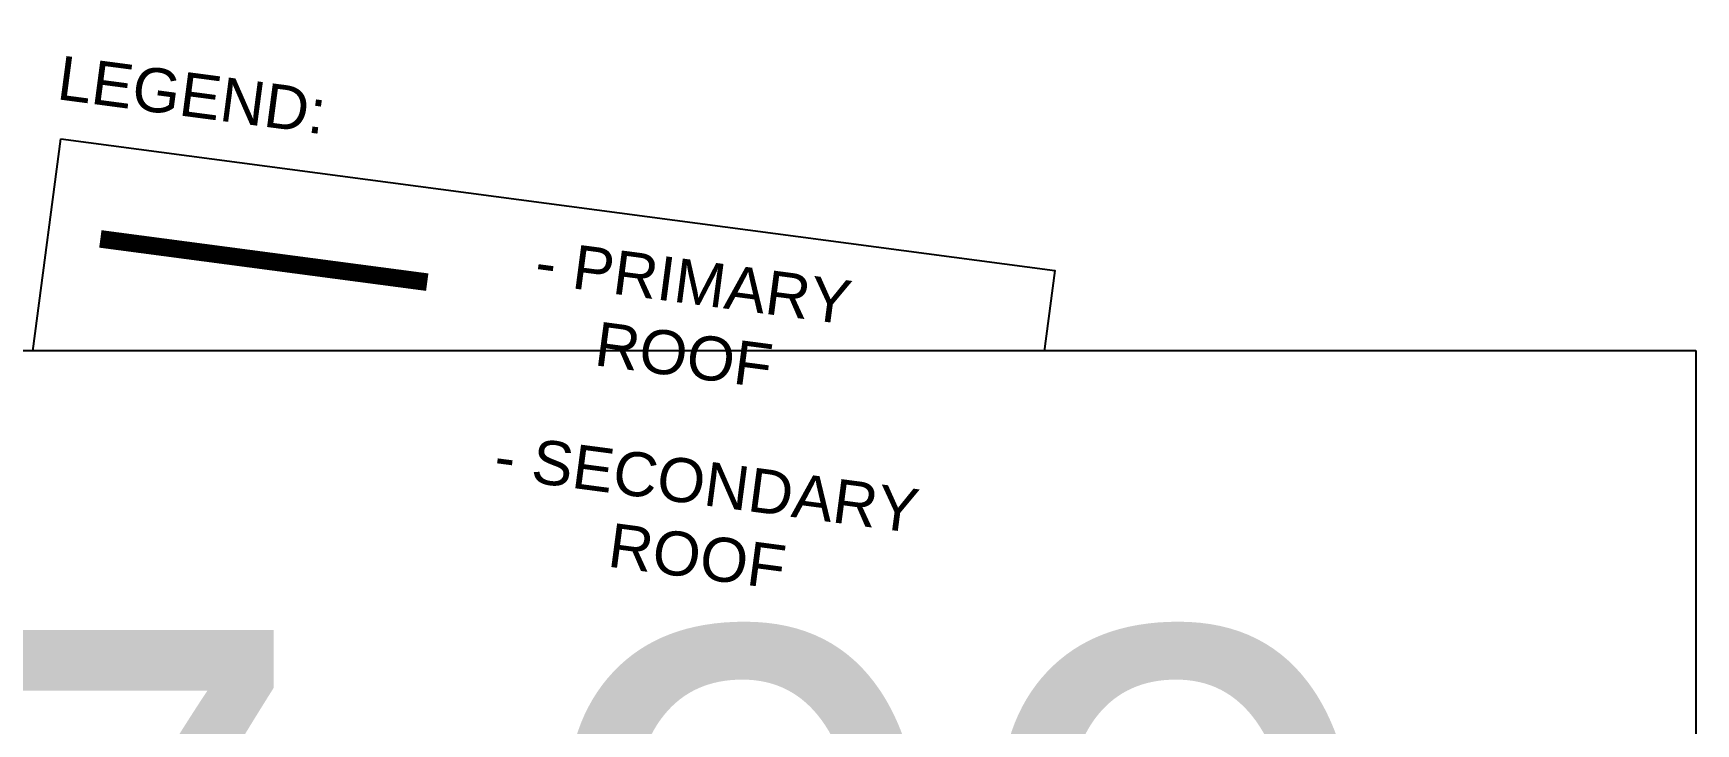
# Model space of a CAD drawing. Header units: millimetres. Extents: x -179928 to 528275, y -469666 to 511935.
# Drawn here: x 113099 to 116880, y 85678 to 87247 of the extents above; entities that cross this region are included whole.
import ezdxf

# ---------------------------------------------------------------- set-up
doc = ezdxf.new("R2010")
doc.units = ezdxf.units.MM
doc.linetypes.add('DASHED', pattern=[0.75, 0.5, -0.25])
doc.layers.get('Defpoints').update_dxf_attribs({"color": 252})
for name, color, linetype in [('ad-Lvl-Backyard', 6, 'Continuous'), ('ad-Primary Roof', 5, 'Continuous'), ('ad-Secondary Roof', 6, 'Continuous'), ('ad-Text main', 7, 'Continuous')]:
    doc.layers.add(name, color=color, linetype=linetype)
doc.styles.add('Sections_The woods Site plan_Entrances$0$Standard', font='arial.ttf')
doc.styles.get("Standard").update_dxf_attribs({"font": 'arial.ttf'})

# ---------------------------------------------------------------- blocks, each defined once
blk = doc.blocks.new('1625E_Roof Plan')
at = {"layer": 'ad-Primary Roof', "linetype": 'DASHED', "ltscale": 2, "const_width": 40}
blk.add_lwpolyline([(15418.8, -1966.5), (16168.8, -1966.5)], dxfattribs=at)
at = {"layer": 'ad-Secondary Roof', "linetype": 'DASHED', "ltscale": 2, "const_width": 40}
blk.add_lwpolyline([(15418.8, -2416.1), (16168.8, -2416.1)], dxfattribs=at)
at = {"layer": 'Defpoints'}
blk.add_lwpolyline([(15300, -1753.1), (17580.3, -1753.1), (17580.3, -2645), (15300, -2645)], close=True, dxfattribs=at)
at = {"layer": 'ad-Text main', "insert": (15583, -1615.4), "char_height": 100, "width": 524.49, "attachment_point": 5, "bg_fill": 2}
blk.add_mtext('LEGEND:', dxfattribs=at)
at = {"layer": 'ad-Text main', "char_height": 100, "attachment_point": 5, "bg_fill": 2}
for s, insert, width in [('- PRIMARY ROOF', (16769.2, -1971.2), 1048.025), ('- SECONDARY ROOF', (16859.1, -2420.8), 1266.165)]:
    blk.add_mtext(s, dxfattribs=dict(at, insert=insert, width=width))
blk = doc.blocks.new('1625_East Villa')
blk.add_blockref('1625E_Roof Plan', (0, 0))
blk = doc.blocks.new("All Plot's Villa Plans")
at = {"ltscale": 5, "rotation": 352.4703876422526}
blk.add_blockref('1625_East Villa', (98223.1, 90749.5), dxfattribs=at)
blk = doc.blocks.new('zw$B088')
at = {"layer": 'ad-Lvl-Backyard', "insert": (119470.6, -14171.9), "char_height": 1269.98, "width": 5515.022, "attachment_point": 5, "style": 'Sections_The woods Site plan_Entrances$0$Standard', "bg_fill": 19, "box_fill_scale": 1.5, "bg_fill_color": 256, "bg_fill_transparency": 0}
blk.add_mtext('497.99', dxfattribs=at)

msp = doc.modelspace()

# ---------------------------------------------------------------- block references
at = {"ltscale": 5}
msp.add_blockref("All Plot's Villa Plans", (0, 0), dxfattribs=at)

# ---------------------------------------------------------------- next in the draw order: block references
at = {"layer": 'ad-Lvl-Backyard', "ltscale": 5}
msp.add_blockref('zw$B088', (-5982.9, 99418.6), dxfattribs=at)

doc.saveas('drawing.dxf')
